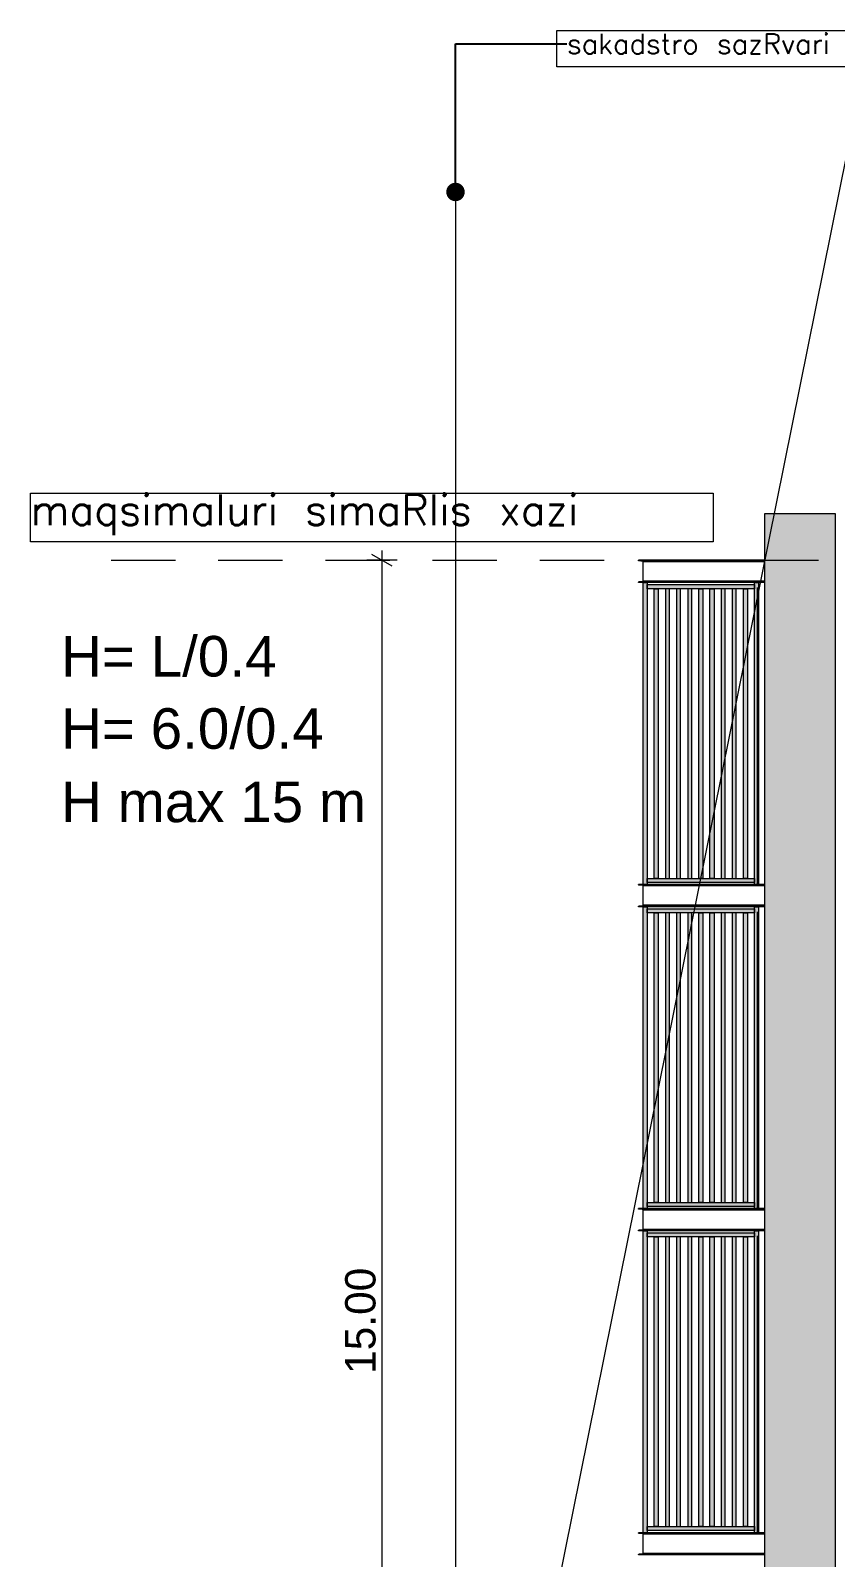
# Model space of a CAD drawing. Header units: millimetres. Extents: x 475616349 to 476941521, y 4620115302 to 4621446928.
# Drawn here: x 476600779 to 476608726, y 4620572765 to 4620587840 of the extents above; entities that cross this region are included whole.
import ezdxf

# ---------------------------------------------------------------- set-up
doc = ezdxf.new("R2010")
doc.units = ezdxf.units.MM
doc.header["$MEASUREMENT"] = 0
doc.set_wipeout_variables(frame=1)
doc.linetypes.add('Long Dashed', pattern=[1058.333302, 634.99999, -423.333311])
for name, color, linetype, lineweight in [('New_._Pen_No__4', 7, 'Continuous', 0), ('New_._Pen_No__65', 65, 'Continuous', 0), ('New_2D Drafting - General_Pen_No__2_Pen_No__250', 7, 'Continuous', 0), ('New_2D Drafting - General_Pen_No__30_Pen_No__9_Pen_No__9_Pen_No__255', 255, 'Continuous', 0), ('New_2D Drafting - General_Pen_No__30_Pen_No__9_Pen_No__9_Pen_No__7', 7, 'Continuous', 0), ('New_kar-panjara_Pen_No__7_Pen_No__250', 7, 'Continuous', 0), ('New_reg_nak_Pen_No__7', 7, 'Continuous', 0), ('New_Structural - Bearing_Pen_No__1', 1, 'Continuous', 0), ('New_zoma_Pen_No__5_Pen_No__4', 7, 'Continuous', 0), ('Structural - Bearing_Pen_No__7', 7, 'Continuous', 0), ('zoma_Pen_No__1', 1, 'Continuous', 0)]:
    doc.layers.add(name, color=color, linetype=linetype, lineweight=lineweight)
doc.layers.add('New_2D Drafting - General_Pen_No__30_Pen_No__9_Pen_No__9_Pen_No__20', color=7, linetype='Continuous', lineweight=0, true_color=0xc7c8ca)
doc.layers.add('zoma', color=7, linetype='Continuous')
doc.styles.add('GENERATED_STYLE_1', font='arial.ttf')
doc.styles.add('GENERATED_STYLE_2', font='arial.ttf')
doc.dimstyles.new('GENERATED_STYLE__36', dxfattribs={"dimtxt": 300, "dimasz": 152, "dimexe": 0.18, "dimexo": 3, "dimgap": 0.09, "dimtad": 1, "dimlfac": 0.001, "dimzin": 0, "dimdsep": 46, "dimtxsty": 'GENERATED_STYLE_2', "dimblk": 'ARROWHEAD_2', "dimblk1": 'ARROWHEAD_2', "dimblk2": 'ARROWHEAD_2', "dimcen": 0.09, "dimclrd": 1, "dimclre": 1, "dimclrt": 1, "dimadec": 0, "dimazin": 0, "dimtfac": 1, "dimtdec": 4, "dimtmove": 0, "dimatfit": 3, "dimfxl": 1, "dimtolj": 1, "dimtzin": 0, "dimarcsym": 0})
doc.dimstyles.new('GENERATED_STYLE__47', dxfattribs={"dimtxt": 0.18, "dimasz": 364.8, "dimexe": 0.18, "dimexo": 0.0625, "dimgap": 0.09, "dimtad": 0, "dimtih": 1, "dimtoh": 1, "dimdec": 4, "dimzin": 0, "dimdsep": 46, "dimcen": 0.09, "dimadec": 0, "dimazin": 0, "dimtfac": 1, "dimtdec": 4, "dimtmove": 0, "dimatfit": 3, "dimldrblk": 'ARROWHEAD_11', "dimfxl": 1, "dimtolj": 1, "dimtzin": 0, "dimarcsym": 0})

# ---------------------------------------------------------------- blocks, each defined once
blk = doc.blocks.new('*D1808', base_point=(476577134, 4620325126))
at = {"layer": 'zoma_Pen_No__1', "color": 1, "linetype": 'Continuous', "lineweight": 0, "transparency": 16777216}
for p, q in [((476604349, 4620582552), (476604149, 4620582667)), ((476604249, 4620582610), (476604249, 4620582707)), ((476604399, 4620582610), (476604099, 4620582610)), ((476604249, 4620567570), (476604249, 4620582610)), ((476604399, 4620567570), (476604099, 4620567570)), ((476604149, 4620567628), (476604349, 4620567513)), ((476604249, 4620567473), (476604249, 4620567570))]:
    blk.add_line(p, q, dxfattribs=at)
at = {"layer": 'zoma_Pen_No__1', "color": 1, "lineweight": 0, "transparency": 16777216, "insert": (476604189, 4620574577), "char_height": 300, "attachment_point": 7, "rotation": 90, "style": 'GENERATED_STYLE_2'}
blk.add_mtext('\\A1;{\\pql;\\fArial CYR|b0|i0|c204|p34;15.00}', dxfattribs=at)
blk = doc.blocks.new('ARROWHEAD_2')
at = {"color": 0, "linetype": 'Continuous', "lineweight": 0}
for p, q in [((0, 0), (-1, 0)), ((-0.378, -0.655), (0.378, 0.655))]:
    blk.add_line(p, q, dxfattribs=at)
blk = doc.blocks.new('ARROWHEAD_11')
at = {"color": 0, "linetype": 'Continuous', "lineweight": 0}
blk.add_line((0, 0), (-1, 0), dxfattribs=at)
at = {"color": 0, "linetype": 'Continuous', "lineweight": 0, "const_width": 0.25, "flags": 128}
blk.add_lwpolyline([(-0.125, 0, 1), (0.125, 0, 1)], format="xyb", close=True, dxfattribs=at)

msp = doc.modelspace()

# ---------------------------------------------------------------- hatches: boundary and pattern name
at = {"layer": 'New_2D Drafting - General_Pen_No__30_Pen_No__9_Pen_No__9_Pen_No__20', "linetype": 'Continuous', "lineweight": 0, "true_color": 0xc7c8ca}
h = msp.add_hatch(dxfattribs=at)
h.set_pattern_fill('BRICK___RUNNING_BOND', color=9, style=0, pattern_type=2)
h.set_pattern_definition([(0, (476608376.36, 4620567537.77), (0, 66.64), []), (90, (476608376.36, 4620567537.77), (-244.8, 0), [66.64, -66.64]), (90, (476608498.76, 4620567604.4), (-244.8, 0), [66.64, -66.64])])
h.paths.add_polyline_path([(476608026.473, 4620566620.355), (476608726.244, 4620566620.355), (476608726.244, 4620583070.007), (476608026.473, 4620583070.007)])
at = {"layer": 'New_2D Drafting - General_Pen_No__30_Pen_No__9_Pen_No__9_Pen_No__255', "linetype": 'Continuous', "lineweight": 0}
for points in [[(476606827.084, 4620582389.569), (476606867.084, 4620582389.569), (476606867.084, 4620579409.63), (476606827.084, 4620579409.63)], [(476606867.084, 4620582329.569), (476606867.084, 4620582369.569), (476607927.084, 4620582369.569), (476607927.084, 4620582329.569)], [(476607927.084, 4620582389.569), (476607967.084, 4620582389.569), (476607967.084, 4620579409.63), (476607927.084, 4620579409.63)], [(476606937.084, 4620582329.569), (476606977.084, 4620582329.569), (476606977.084, 4620579469.656), (476606937.084, 4620579469.656)], [(476607087.084, 4620582329.569), (476607047.084, 4620582329.569), (476607047.084, 4620579469.656), (476607087.084, 4620579469.656)], [(476607197.084, 4620582329.569), (476607157.084, 4620582329.569), (476607157.084, 4620579469.656), (476607197.084, 4620579469.656)], [(476607307.084, 4620582329.569), (476607267.084, 4620582329.569), (476607267.084, 4620579469.656), (476607307.084, 4620579469.656)], [(476607377.084, 4620582329.569), (476607417.084, 4620582329.569), (476607417.084, 4620579469.656), (476607377.084, 4620579469.656)], [(476607487.084, 4620582329.569), (476607527.084, 4620582329.569), (476607527.084, 4620579469.656), (476607487.084, 4620579469.656)], [(476607637.084, 4620582329.569), (476607597.084, 4620582329.569), (476607597.084, 4620579469.656), (476607637.084, 4620579469.656)], [(476607747.084, 4620582329.569), (476607707.084, 4620582329.569), (476607707.084, 4620579469.656), (476607747.084, 4620579469.656)], [(476607817.084, 4620582329.569), (476607857.084, 4620582329.569), (476607857.084, 4620579469.656), (476607817.084, 4620579469.656)], [(476606867.084, 4620579429.656), (476606867.084, 4620579469.656), (476607927.084, 4620579469.656), (476607927.084, 4620579429.656)], [(476606827.084, 4620579189.569), (476606867.084, 4620579189.569), (476606867.084, 4620576209.63), (476606827.084, 4620576209.63)], [(476607927.084, 4620579189.569), (476607967.084, 4620579189.569), (476607967.084, 4620576209.63), (476607927.084, 4620576209.63)], [(476606867.084, 4620579129.569), (476606867.084, 4620579169.569), (476607927.084, 4620579169.569), (476607927.084, 4620579129.569)], [(476606937.084, 4620579129.569), (476606977.084, 4620579129.569), (476606977.084, 4620576269.656), (476606937.084, 4620576269.656)], [(476607087.084, 4620579129.569), (476607047.084, 4620579129.569), (476607047.084, 4620576269.656), (476607087.084, 4620576269.656)], [(476607197.084, 4620579129.569), (476607157.084, 4620579129.569), (476607157.084, 4620576269.656), (476607197.084, 4620576269.656)], [(476607307.084, 4620579129.569), (476607267.084, 4620579129.569), (476607267.084, 4620576269.656), (476607307.084, 4620576269.656)], [(476607377.084, 4620579129.569), (476607417.084, 4620579129.569), (476607417.084, 4620576269.656), (476607377.084, 4620576269.656)], [(476607487.084, 4620579129.569), (476607527.084, 4620579129.569), (476607527.084, 4620576269.656), (476607487.084, 4620576269.656)], [(476607637.084, 4620579129.569), (476607597.084, 4620579129.569), (476607597.084, 4620576269.656), (476607637.084, 4620576269.656)], [(476607747.084, 4620579129.569), (476607707.084, 4620579129.569), (476607707.084, 4620576269.656), (476607747.084, 4620576269.656)], [(476607817.084, 4620579129.569), (476607857.084, 4620579129.569), (476607857.084, 4620576269.656), (476607817.084, 4620576269.656)], [(476606867.084, 4620576229.656), (476606867.084, 4620576269.656), (476607927.084, 4620576269.656), (476607927.084, 4620576229.656)], [(476606827.084, 4620575989.569), (476606867.084, 4620575989.569), (476606867.084, 4620573009.63), (476606827.084, 4620573009.63)], [(476606867.084, 4620575929.569), (476606867.084, 4620575969.569), (476607927.084, 4620575969.569), (476607927.084, 4620575929.569)], [(476606937.084, 4620575929.569), (476606977.084, 4620575929.569), (476606977.084, 4620573069.656), (476606937.084, 4620573069.656)], [(476607087.084, 4620575929.569), (476607047.084, 4620575929.569), (476607047.084, 4620573069.656), (476607087.084, 4620573069.656)], [(476607197.084, 4620575929.569), (476607157.084, 4620575929.569), (476607157.084, 4620573069.656), (476607197.084, 4620573069.656)], [(476607307.084, 4620575929.569), (476607267.084, 4620575929.569), (476607267.084, 4620573069.656), (476607307.084, 4620573069.656)], [(476607377.084, 4620575929.569), (476607417.084, 4620575929.569), (476607417.084, 4620573069.656), (476607377.084, 4620573069.656)], [(476607487.084, 4620575929.569), (476607527.084, 4620575929.569), (476607527.084, 4620573069.656), (476607487.084, 4620573069.656)], [(476607637.084, 4620575929.569), (476607597.084, 4620575929.569), (476607597.084, 4620573069.656), (476607637.084, 4620573069.656)], [(476607747.084, 4620575929.569), (476607707.084, 4620575929.569), (476607707.084, 4620573069.656), (476607747.084, 4620573069.656)], [(476607817.084, 4620575929.569), (476607857.084, 4620575929.569), (476607857.084, 4620573069.656), (476607817.084, 4620573069.656)], [(476607927.084, 4620575989.569), (476607967.084, 4620575989.569), (476607967.084, 4620573009.63), (476607927.084, 4620573009.63)], [(476606867.084, 4620573029.656), (476606867.084, 4620573069.656), (476607927.084, 4620573069.656), (476607927.084, 4620573029.656)]]:
    msp.add_hatch(color=255, dxfattribs=at).paths.add_polyline_path(points)

# ---------------------------------------------------------------- linework, layer by layer
at = {"layer": 'New_2D Drafting - General_Pen_No__2_Pen_No__250', "color": 7, "linetype": 'Continuous', "lineweight": 0, "flags": 128}
msp.add_lwpolyline([(476605974.565, 4620587839.872), (476609486.569, 4620587839.872), (476609486.569, 4620587480.497), (476605974.565, 4620587480.497)], close=True, dxfattribs=at)
at = {"layer": 'New_2D Drafting - General_Pen_No__30_Pen_No__9_Pen_No__9_Pen_No__7', "color": 7, "linetype": 'Continuous', "lineweight": 0, "flags": 128}
for points in [[(476608026.473, 4620566620.355), (476608726.244, 4620566620.355), (476608726.244, 4620583070.007), (476608026.473, 4620583070.007)], [(476606827.084, 4620582389.569), (476606867.084, 4620582389.569), (476606867.084, 4620579409.63), (476606827.084, 4620579409.63)], [(476606867.084, 4620582329.569), (476606867.084, 4620582369.569), (476607927.084, 4620582369.569), (476607927.084, 4620582329.569)], [(476607927.084, 4620582389.569), (476607967.084, 4620582389.569), (476607967.084, 4620579409.63), (476607927.084, 4620579409.63)], [(476606937.084, 4620582329.569), (476606977.084, 4620582329.569), (476606977.084, 4620579469.656), (476606937.084, 4620579469.656)], [(476607087.084, 4620582329.569), (476607047.084, 4620582329.569), (476607047.084, 4620579469.656), (476607087.084, 4620579469.656)], [(476607197.084, 4620582329.569), (476607157.084, 4620582329.569), (476607157.084, 4620579469.656), (476607197.084, 4620579469.656)], [(476607307.084, 4620582329.569), (476607267.084, 4620582329.569), (476607267.084, 4620579469.656), (476607307.084, 4620579469.656)], [(476607377.084, 4620582329.569), (476607417.084, 4620582329.569), (476607417.084, 4620579469.656), (476607377.084, 4620579469.656)], [(476607487.084, 4620582329.569), (476607527.084, 4620582329.569), (476607527.084, 4620579469.656), (476607487.084, 4620579469.656)], [(476607637.084, 4620582329.569), (476607597.084, 4620582329.569), (476607597.084, 4620579469.656), (476607637.084, 4620579469.656)], [(476607747.084, 4620582329.569), (476607707.084, 4620582329.569), (476607707.084, 4620579469.656), (476607747.084, 4620579469.656)], [(476607817.084, 4620582329.569), (476607857.084, 4620582329.569), (476607857.084, 4620579469.656), (476607817.084, 4620579469.656)], [(476606867.084, 4620579429.656), (476606867.084, 4620579469.656), (476607927.084, 4620579469.656), (476607927.084, 4620579429.656)], [(476606827.084, 4620579189.569), (476606867.084, 4620579189.569), (476606867.084, 4620576209.63), (476606827.084, 4620576209.63)], [(476607927.084, 4620579189.569), (476607967.084, 4620579189.569), (476607967.084, 4620576209.63), (476607927.084, 4620576209.63)], [(476606867.084, 4620579129.569), (476606867.084, 4620579169.569), (476607927.084, 4620579169.569), (476607927.084, 4620579129.569)], [(476606937.084, 4620579129.569), (476606977.084, 4620579129.569), (476606977.084, 4620576269.656), (476606937.084, 4620576269.656)], [(476607087.084, 4620579129.569), (476607047.084, 4620579129.569), (476607047.084, 4620576269.656), (476607087.084, 4620576269.656)], [(476607197.084, 4620579129.569), (476607157.084, 4620579129.569), (476607157.084, 4620576269.656), (476607197.084, 4620576269.656)], [(476607307.084, 4620579129.569), (476607267.084, 4620579129.569), (476607267.084, 4620576269.656), (476607307.084, 4620576269.656)], [(476607377.084, 4620579129.569), (476607417.084, 4620579129.569), (476607417.084, 4620576269.656), (476607377.084, 4620576269.656)], [(476607487.084, 4620579129.569), (476607527.084, 4620579129.569), (476607527.084, 4620576269.656), (476607487.084, 4620576269.656)], [(476607637.084, 4620579129.569), (476607597.084, 4620579129.569), (476607597.084, 4620576269.656), (476607637.084, 4620576269.656)], [(476607747.084, 4620579129.569), (476607707.084, 4620579129.569), (476607707.084, 4620576269.656), (476607747.084, 4620576269.656)], [(476607817.084, 4620579129.569), (476607857.084, 4620579129.569), (476607857.084, 4620576269.656), (476607817.084, 4620576269.656)], [(476606867.084, 4620576229.656), (476606867.084, 4620576269.656), (476607927.084, 4620576269.656), (476607927.084, 4620576229.656)], [(476606827.084, 4620575989.569), (476606867.084, 4620575989.569), (476606867.084, 4620573009.63), (476606827.084, 4620573009.63)], [(476606867.084, 4620575929.569), (476606867.084, 4620575969.569), (476607927.084, 4620575969.569), (476607927.084, 4620575929.569)], [(476606937.084, 4620575929.569), (476606977.084, 4620575929.569), (476606977.084, 4620573069.656), (476606937.084, 4620573069.656)], [(476607087.084, 4620575929.569), (476607047.084, 4620575929.569), (476607047.084, 4620573069.656), (476607087.084, 4620573069.656)], [(476607197.084, 4620575929.569), (476607157.084, 4620575929.569), (476607157.084, 4620573069.656), (476607197.084, 4620573069.656)], [(476607307.084, 4620575929.569), (476607267.084, 4620575929.569), (476607267.084, 4620573069.656), (476607307.084, 4620573069.656)], [(476607377.084, 4620575929.569), (476607417.084, 4620575929.569), (476607417.084, 4620573069.656), (476607377.084, 4620573069.656)], [(476607487.084, 4620575929.569), (476607527.084, 4620575929.569), (476607527.084, 4620573069.656), (476607487.084, 4620573069.656)], [(476607637.084, 4620575929.569), (476607597.084, 4620575929.569), (476607597.084, 4620573069.656), (476607637.084, 4620573069.656)], [(476607747.084, 4620575929.569), (476607707.084, 4620575929.569), (476607707.084, 4620573069.656), (476607747.084, 4620573069.656)], [(476607817.084, 4620575929.569), (476607857.084, 4620575929.569), (476607857.084, 4620573069.656), (476607817.084, 4620573069.656)], [(476607927.084, 4620575989.569), (476607967.084, 4620575989.569), (476607967.084, 4620573009.63), (476607927.084, 4620573009.63)], [(476606867.084, 4620573029.656), (476606867.084, 4620573069.656), (476607927.084, 4620573069.656), (476607927.084, 4620573029.656)]]:
    msp.add_lwpolyline(points, close=True, dxfattribs=at)
at = {"layer": 'New_kar-panjara_Pen_No__7_Pen_No__250', "color": 7, "linetype": 'Continuous', "lineweight": 0, "flags": 128}
msp.add_lwpolyline([(476608026.043, 4620579189.559), (476608026.473, 4620566620.355)], dxfattribs=at)
at = {"layer": 'New_reg_nak_Pen_No__7', "color": 7, "linetype": 'Continuous', "lineweight": 0}
for p, q in [((476606826.714, 4620582609.559), (476606780.388, 4620582609.559)), ((476606826.714, 4620582609.559), (476606780.388, 4620582609.559)), ((476606826.724, 4620582609.559), (476606780.398, 4620582609.559)), ((476606826.714, 4620582389.559), (476606780.388, 4620582389.559)), ((476606826.714, 4620582389.559), (476606780.388, 4620582389.559)), ((476606826.724, 4620582389.559), (476606780.398, 4620582389.559)), ((476606826.714, 4620579409.559), (476606780.388, 4620579409.559)), ((476606826.714, 4620579409.559), (476606780.388, 4620579409.559)), ((476606826.714, 4620579409.559), (476606780.388, 4620579409.559)), ((476606826.714, 4620579189.559), (476606780.388, 4620579189.559)), ((476606826.714, 4620579189.559), (476606780.388, 4620579189.559)), ((476606826.714, 4620579189.559), (476606780.388, 4620579189.559)), ((476606826.714, 4620576209.559), (476606780.388, 4620576209.559)), ((476606826.714, 4620575989.559), (476606780.388, 4620575989.559))]:
    msp.add_line(p, q, dxfattribs=at)
at = {"layer": 'New_Structural - Bearing_Pen_No__1', "color": 1, "linetype": 'Long Dashed', "lineweight": 0}
msp.add_line((476601573.572, 4620582609.629), (476632007.833, 4620582609.629), dxfattribs=at)
at = {"layer": 'New_zoma_Pen_No__5_Pen_No__4', "color": 7, "linetype": 'Continuous', "lineweight": 0}
for p, q in [((476607956.345, 4620579409.63), (476607956.345, 4620582340.346)), ((476607956.345, 4620576209.63), (476607956.345, 4620579140.346)), ((476607956.345, 4620573009.63), (476607956.345, 4620575940.346))]:
    msp.add_line(p, q, dxfattribs=at)
at = {"layer": 'Structural - Bearing_Pen_No__7', "color": 7, "linetype": 'Continuous', "lineweight": 0}
for p, q in [((476606780.388, 4620582607.134), (476606780.388, 4620582609.629)), ((476606780.388, 4620582607.134), (476606780.388, 4620582609.629)), ((476606780.388, 4620582607.13), (476606780.388, 4620582609.625)), ((476608026.255, 4620582609.625), (476606780.388, 4620582609.625)), ((476606780.788, 4620582605.604), (476606780.388, 4620582607.134)), ((476606780.788, 4620582605.604), (476606780.388, 4620582607.134)), ((476606780.788, 4620582605.599), (476606780.388, 4620582607.13)), ((476608026.255, 4620582607.13), (476606780.388, 4620582607.13)), ((476606780.398, 4620582607.134), (476606780.398, 4620582609.629)), ((476606780.797, 4620582605.604), (476606780.398, 4620582607.134)), ((476606781.926, 4620582604.306), (476606780.788, 4620582605.604)), ((476606781.926, 4620582604.306), (476606780.788, 4620582605.604)), ((476606781.926, 4620582604.302), (476606780.788, 4620582605.599)), ((476606781.935, 4620582604.306), (476606780.797, 4620582605.604)), ((476606783.629, 4620582603.439), (476606781.926, 4620582604.306)), ((476606783.629, 4620582603.439), (476606781.926, 4620582604.306)), ((476606783.629, 4620582603.435), (476606781.926, 4620582604.302)), ((476606783.638, 4620582603.439), (476606781.935, 4620582604.306)), ((476606784.851, 4620582603.179), (476606783.629, 4620582603.439)), ((476606784.851, 4620582603.179), (476606783.629, 4620582603.439)), ((476606784.851, 4620582603.175), (476606783.629, 4620582603.435)), ((476606784.86, 4620582603.179), (476606783.638, 4620582603.439)), ((476606822.252, 4620582599.19), (476606784.851, 4620582603.179)), ((476606822.252, 4620582599.19), (476606784.851, 4620582603.179)), ((476606822.252, 4620582599.185), (476606784.851, 4620582603.175)), ((476608026.255, 4620582603.174), (476606784.851, 4620582603.175)), ((476606822.261, 4620582599.189), (476606784.86, 4620582603.179)), ((476606823.474, 4620582598.93), (476606822.252, 4620582599.19)), ((476606823.474, 4620582598.93), (476606822.252, 4620582599.19)), ((476606823.474, 4620582598.926), (476606822.252, 4620582599.185)), ((476608026.255, 4620582599.185), (476606822.252, 4620582599.185)), ((476606823.483, 4620582598.93), (476606822.261, 4620582599.189)), ((476606825.177, 4620582598.063), (476606823.474, 4620582598.93)), ((476606825.177, 4620582598.063), (476606823.474, 4620582598.93)), ((476606825.177, 4620582598.059), (476606823.474, 4620582598.926)), ((476606825.186, 4620582598.063), (476606823.483, 4620582598.93)), ((476606826.315, 4620582596.765), (476606825.177, 4620582598.063)), ((476606826.315, 4620582596.765), (476606825.177, 4620582598.063)), ((476606826.315, 4620582596.761), (476606825.177, 4620582598.059)), ((476606826.324, 4620582596.765), (476606825.186, 4620582598.063)), ((476606826.714, 4620582595.234), (476606826.315, 4620582596.765)), ((476606826.714, 4620582595.234), (476606826.315, 4620582596.765)), ((476606826.714, 4620582595.23), (476606826.315, 4620582596.761)), ((476606826.724, 4620582595.234), (476606826.324, 4620582596.765)), ((476606826.714, 4620582404.024), (476606826.714, 4620582595.234)), ((476606826.714, 4620582404.024), (476606826.714, 4620582595.234)), ((476606826.714, 4620582404.02), (476606826.714, 4620582595.23)), ((476608026.255, 4620582595.23), (476606826.714, 4620582595.23)), ((476606826.724, 4620582404.024), (476606826.724, 4620582595.234)), ((476606780.388, 4620582392.124), (476606780.788, 4620582393.655)), ((476606780.388, 4620582392.124), (476606780.788, 4620582393.655)), ((476606780.388, 4620582392.121), (476606780.788, 4620582393.651)), ((476606780.388, 4620582389.629), (476606780.388, 4620582392.124)), ((476606780.388, 4620582389.629), (476606780.388, 4620582392.124)), ((476606780.388, 4620582389.626), (476606780.388, 4620582392.121)), ((476608026.262, 4620582392.12), (476606780.388, 4620582392.121)), ((476608026.262, 4620582389.625), (476606780.388, 4620582389.626)), ((476606780.398, 4620582392.124), (476606780.797, 4620582393.655)), ((476606780.398, 4620582389.629), (476606780.398, 4620582392.124)), ((476606780.788, 4620582393.655), (476606781.926, 4620582394.953)), ((476606780.788, 4620582393.655), (476606781.926, 4620582394.953)), ((476606780.788, 4620582393.651), (476606781.926, 4620582394.949)), ((476606780.797, 4620582393.655), (476606781.935, 4620582394.953)), ((476606781.926, 4620582394.953), (476606783.629, 4620582395.82)), ((476606781.926, 4620582394.953), (476606783.629, 4620582395.82)), ((476606781.926, 4620582394.949), (476606783.629, 4620582395.816)), ((476606781.935, 4620582394.953), (476606783.638, 4620582395.82)), ((476606783.629, 4620582395.82), (476606784.851, 4620582396.08)), ((476606783.629, 4620582395.82), (476606784.851, 4620582396.08)), ((476606783.629, 4620582395.816), (476606784.851, 4620582396.076)), ((476606783.638, 4620582395.82), (476606784.86, 4620582396.079)), ((476606784.851, 4620582396.08), (476606822.252, 4620582400.069)), ((476606784.851, 4620582396.08), (476606822.252, 4620582400.069)), ((476606784.851, 4620582396.076), (476606822.252, 4620582400.065)), ((476608026.262, 4620582396.075), (476606784.851, 4620582396.076)), ((476606784.86, 4620582396.079), (476606822.261, 4620582400.069)), ((476606822.252, 4620582400.069), (476606823.474, 4620582400.329)), ((476606822.252, 4620582400.069), (476606823.474, 4620582400.329)), ((476606822.252, 4620582400.065), (476606823.474, 4620582400.325)), ((476608026.262, 4620582400.065), (476606822.252, 4620582400.065)), ((476606822.261, 4620582400.069), (476606823.483, 4620582400.329)), ((476606823.474, 4620582400.329), (476606825.177, 4620582401.196)), ((476606823.474, 4620582400.329), (476606825.177, 4620582401.196)), ((476606823.474, 4620582400.325), (476606825.177, 4620582401.192)), ((476606823.483, 4620582400.329), (476606825.186, 4620582401.196)), ((476606825.177, 4620582401.196), (476606826.315, 4620582402.494)), ((476606825.177, 4620582401.196), (476606826.315, 4620582402.494)), ((476606825.177, 4620582401.192), (476606826.315, 4620582402.49)), ((476606825.186, 4620582401.196), (476606826.324, 4620582402.494)), ((476606826.315, 4620582402.494), (476606826.714, 4620582404.024)), ((476606826.315, 4620582402.494), (476606826.714, 4620582404.024)), ((476606826.315, 4620582402.49), (476606826.714, 4620582404.02)), ((476606826.324, 4620582402.494), (476606826.724, 4620582404.024)), ((476608026.262, 4620582404.02), (476606826.714, 4620582404.02)), ((476606780.388, 4620579407.134), (476606780.388, 4620579409.629)), ((476606780.388, 4620579407.134), (476606780.388, 4620579409.629)), ((476606780.388, 4620579407.134), (476606780.388, 4620579409.629)), ((476606780.388, 4620579407.13), (476606780.388, 4620579409.625)), ((476608026.255, 4620579409.625), (476606780.388, 4620579409.625)), ((476606780.788, 4620579405.604), (476606780.388, 4620579407.134)), ((476606780.788, 4620579405.604), (476606780.388, 4620579407.134)), ((476606780.788, 4620579405.604), (476606780.388, 4620579407.134)), ((476606780.788, 4620579405.6), (476606780.388, 4620579407.13)), ((476608026.255, 4620579407.13), (476606780.388, 4620579407.13)), ((476606781.926, 4620579404.306), (476606780.788, 4620579405.604)), ((476606781.926, 4620579404.306), (476606780.788, 4620579405.604)), ((476606781.926, 4620579404.306), (476606780.788, 4620579405.604)), ((476606781.926, 4620579404.302), (476606780.788, 4620579405.6)), ((476606783.629, 4620579403.439), (476606781.926, 4620579404.306)), ((476606783.629, 4620579403.439), (476606781.926, 4620579404.306)), ((476606783.629, 4620579403.439), (476606781.926, 4620579404.306)), ((476606783.629, 4620579403.435), (476606781.926, 4620579404.302)), ((476606784.851, 4620579403.179), (476606783.629, 4620579403.439)), ((476606784.851, 4620579403.179), (476606783.629, 4620579403.439)), ((476606784.851, 4620579403.179), (476606783.629, 4620579403.439)), ((476606784.851, 4620579403.175), (476606783.629, 4620579403.435)), ((476606822.252, 4620579399.19), (476606784.851, 4620579403.179)), ((476606822.252, 4620579399.19), (476606784.851, 4620579403.179)), ((476606822.252, 4620579399.19), (476606784.851, 4620579403.179)), ((476606822.252, 4620579399.185), (476606784.851, 4620579403.175)), ((476608026.255, 4620579403.175), (476606784.851, 4620579403.175)), ((476606823.474, 4620579398.93), (476606822.252, 4620579399.19)), ((476606823.474, 4620579398.93), (476606822.252, 4620579399.19)), ((476606823.474, 4620579398.93), (476606822.252, 4620579399.19)), ((476606823.474, 4620579398.926), (476606822.252, 4620579399.185)), ((476608026.255, 4620579399.185), (476606822.252, 4620579399.185)), ((476606825.177, 4620579398.063), (476606823.474, 4620579398.93)), ((476606825.177, 4620579398.063), (476606823.474, 4620579398.93)), ((476606825.177, 4620579398.063), (476606823.474, 4620579398.93)), ((476606825.177, 4620579398.059), (476606823.474, 4620579398.926)), ((476606826.315, 4620579396.765), (476606825.177, 4620579398.063)), ((476606826.315, 4620579396.765), (476606825.177, 4620579398.063)), ((476606826.315, 4620579396.765), (476606825.177, 4620579398.063)), ((476606826.315, 4620579396.761), (476606825.177, 4620579398.059)), ((476606826.714, 4620579395.234), (476606826.315, 4620579396.765)), ((476606826.714, 4620579395.234), (476606826.315, 4620579396.765)), ((476606826.714, 4620579395.234), (476606826.315, 4620579396.765)), ((476606826.714, 4620579395.23), (476606826.315, 4620579396.761)), ((476606826.714, 4620579204.024), (476606826.714, 4620579395.234)), ((476606826.714, 4620579204.024), (476606826.714, 4620579395.234)), ((476606826.714, 4620579204.024), (476606826.714, 4620579395.234)), ((476606826.714, 4620579204.021), (476606826.714, 4620579395.23)), ((476608026.255, 4620579395.23), (476606826.714, 4620579395.23)), ((476606780.388, 4620579192.124), (476606780.788, 4620579193.655)), ((476606780.388, 4620579192.124), (476606780.788, 4620579193.655)), ((476606780.388, 4620579192.124), (476606780.788, 4620579193.655)), ((476606780.388, 4620579192.121), (476606780.788, 4620579193.651)), ((476606780.388, 4620579189.629), (476606780.388, 4620579192.124)), ((476606780.388, 4620579189.629), (476606780.388, 4620579192.124)), ((476606780.388, 4620579189.629), (476606780.388, 4620579192.124)), ((476606780.388, 4620579189.626), (476606780.388, 4620579192.121)), ((476608026.262, 4620579192.12), (476606780.388, 4620579192.121)), ((476608026.262, 4620579189.625), (476606780.388, 4620579189.626)), ((476606780.788, 4620579193.655), (476606781.926, 4620579194.953)), ((476606780.788, 4620579193.655), (476606781.926, 4620579194.953)), ((476606780.788, 4620579193.655), (476606781.926, 4620579194.953)), ((476606780.788, 4620579193.651), (476606781.926, 4620579194.949)), ((476606781.926, 4620579194.953), (476606783.629, 4620579195.82)), ((476606781.926, 4620579194.953), (476606783.629, 4620579195.82)), ((476606781.926, 4620579194.953), (476606783.629, 4620579195.82)), ((476606781.926, 4620579194.949), (476606783.629, 4620579195.816)), ((476606783.629, 4620579195.82), (476606784.851, 4620579196.08)), ((476606783.629, 4620579195.82), (476606784.851, 4620579196.08)), ((476606783.629, 4620579195.82), (476606784.851, 4620579196.08)), ((476606783.629, 4620579195.816), (476606784.851, 4620579196.076)), ((476606784.851, 4620579196.08), (476606822.252, 4620579200.069)), ((476606784.851, 4620579196.08), (476606822.252, 4620579200.069)), ((476606784.851, 4620579196.08), (476606822.252, 4620579200.069)), ((476606784.851, 4620579196.076), (476606822.252, 4620579200.066)), ((476608026.262, 4620579196.075), (476606784.851, 4620579196.076)), ((476606822.252, 4620579200.069), (476606823.474, 4620579200.329)), ((476606822.252, 4620579200.069), (476606823.474, 4620579200.329)), ((476606822.252, 4620579200.069), (476606823.474, 4620579200.329)), ((476606822.252, 4620579200.066), (476606823.474, 4620579200.325)), ((476608026.262, 4620579200.065), (476606822.252, 4620579200.066)), ((476606823.474, 4620579200.329), (476606825.177, 4620579201.196)), ((476606823.474, 4620579200.329), (476606825.177, 4620579201.196)), ((476606823.474, 4620579200.329), (476606825.177, 4620579201.196)), ((476606823.474, 4620579200.325), (476606825.177, 4620579201.192)), ((476606825.177, 4620579201.196), (476606826.315, 4620579202.494)), ((476606825.177, 4620579201.196), (476606826.315, 4620579202.494)), ((476606825.177, 4620579201.196), (476606826.315, 4620579202.494)), ((476606825.177, 4620579201.192), (476606826.315, 4620579202.49)), ((476606826.315, 4620579202.494), (476606826.714, 4620579204.024)), ((476606826.315, 4620579202.494), (476606826.714, 4620579204.024)), ((476606826.315, 4620579202.494), (476606826.714, 4620579204.024)), ((476606826.315, 4620579202.49), (476606826.714, 4620579204.021)), ((476608026.262, 4620579204.02), (476606826.714, 4620579204.021)), ((476606780.388, 4620576207.134), (476606780.388, 4620576209.629)), ((476606780.388, 4620576207.13), (476606780.388, 4620576209.625)), ((476608026.255, 4620576209.625), (476606780.388, 4620576209.625)), ((476606780.788, 4620576205.604), (476606780.388, 4620576207.134)), ((476606780.788, 4620576205.6), (476606780.388, 4620576207.13)), ((476608026.255, 4620576207.13), (476606780.388, 4620576207.13)), ((476606781.926, 4620576204.306), (476606780.788, 4620576205.604)), ((476606781.926, 4620576204.302), (476606780.788, 4620576205.6)), ((476606783.629, 4620576203.439), (476606781.926, 4620576204.306)), ((476606783.629, 4620576203.435), (476606781.926, 4620576204.302)), ((476606784.851, 4620576203.179), (476606783.629, 4620576203.439)), ((476606784.851, 4620576203.175), (476606783.629, 4620576203.435)), ((476606822.252, 4620576199.19), (476606784.851, 4620576203.179)), ((476606822.252, 4620576199.185), (476606784.851, 4620576203.175)), ((476608026.255, 4620576203.175), (476606784.851, 4620576203.175)), ((476606823.474, 4620576198.93), (476606822.252, 4620576199.19)), ((476606823.474, 4620576198.926), (476606822.252, 4620576199.185)), ((476608026.255, 4620576199.185), (476606822.252, 4620576199.185)), ((476606825.177, 4620576198.063), (476606823.474, 4620576198.93)), ((476606825.177, 4620576198.059), (476606823.474, 4620576198.926)), ((476606826.315, 4620576196.765), (476606825.177, 4620576198.063)), ((476606826.315, 4620576196.761), (476606825.177, 4620576198.059)), ((476606826.714, 4620576195.234), (476606826.315, 4620576196.765)), ((476606826.714, 4620576195.23), (476606826.315, 4620576196.761)), ((476606826.714, 4620576004.024), (476606826.714, 4620576195.234)), ((476606826.714, 4620576004.021), (476606826.714, 4620576195.23)), ((476608026.255, 4620576195.23), (476606826.714, 4620576195.23)), ((476606780.388, 4620575992.124), (476606780.788, 4620575993.655)), ((476606780.388, 4620575992.121), (476606780.788, 4620575993.651)), ((476606780.388, 4620575989.629), (476606780.388, 4620575992.124)), ((476606780.388, 4620575989.626), (476606780.388, 4620575992.121)), ((476608026.262, 4620575992.12), (476606780.388, 4620575992.121)), ((476608026.262, 4620575989.625), (476606780.388, 4620575989.626)), ((476606780.788, 4620575993.655), (476606781.926, 4620575994.953)), ((476606780.788, 4620575993.651), (476606781.926, 4620575994.949)), ((476606781.926, 4620575994.953), (476606783.629, 4620575995.82)), ((476606781.926, 4620575994.949), (476606783.629, 4620575995.816)), ((476606783.629, 4620575995.82), (476606784.851, 4620575996.08)), ((476606783.629, 4620575995.816), (476606784.851, 4620575996.076)), ((476606784.851, 4620575996.08), (476606822.252, 4620576000.069)), ((476606784.851, 4620575996.076), (476606822.252, 4620576000.066)), ((476608026.262, 4620575996.075), (476606784.851, 4620575996.076)), ((476606822.252, 4620576000.069), (476606823.474, 4620576000.329)), ((476606822.252, 4620576000.066), (476606823.474, 4620576000.325)), ((476608026.262, 4620576000.065), (476606822.252, 4620576000.066)), ((476606823.474, 4620576000.329), (476606825.177, 4620576001.196)), ((476606823.474, 4620576000.325), (476606825.177, 4620576001.192)), ((476606825.177, 4620576001.196), (476606826.315, 4620576002.494)), ((476606825.177, 4620576001.192), (476606826.315, 4620576002.49)), ((476606826.315, 4620576002.494), (476606826.714, 4620576004.024)), ((476606826.315, 4620576002.49), (476606826.714, 4620576004.021)), ((476608026.262, 4620576004.02), (476606826.714, 4620576004.021)), ((476606780.388, 4620573007.13), (476606780.388, 4620573009.625)), ((476608026.255, 4620573009.625), (476606780.388, 4620573009.625)), ((476606780.788, 4620573005.6), (476606780.388, 4620573007.13)), ((476608026.255, 4620573007.13), (476606780.388, 4620573007.13)), ((476606781.926, 4620573004.302), (476606780.788, 4620573005.6)), ((476606783.629, 4620573003.435), (476606781.926, 4620573004.302)), ((476606784.851, 4620573003.175), (476606783.629, 4620573003.435)), ((476606822.252, 4620572999.185), (476606784.851, 4620573003.175)), ((476608026.255, 4620573003.175), (476606784.851, 4620573003.175)), ((476606823.474, 4620572998.926), (476606822.252, 4620572999.185)), ((476608026.255, 4620572999.185), (476606822.252, 4620572999.185)), ((476606825.177, 4620572998.059), (476606823.474, 4620572998.926)), ((476606826.315, 4620572996.761), (476606825.177, 4620572998.059)), ((476606826.714, 4620572995.23), (476606826.315, 4620572996.761)), ((476606826.714, 4620572804.021), (476606826.714, 4620572995.23)), ((476608026.255, 4620572995.23), (476606826.714, 4620572995.23)), ((476606780.388, 4620572792.121), (476606780.788, 4620572793.651)), ((476606780.388, 4620572789.626), (476606780.388, 4620572792.121)), ((476608026.262, 4620572792.12), (476606780.388, 4620572792.121)), ((476608026.262, 4620572789.625), (476606780.388, 4620572789.626)), ((476606780.788, 4620572793.651), (476606781.926, 4620572794.949)), ((476606781.926, 4620572794.949), (476606783.629, 4620572795.816)), ((476606783.629, 4620572795.816), (476606784.851, 4620572796.076)), ((476606784.851, 4620572796.076), (476606822.252, 4620572800.066)), ((476608026.262, 4620572796.075), (476606784.851, 4620572796.076)), ((476606822.252, 4620572800.066), (476606823.474, 4620572800.325)), ((476608026.262, 4620572800.065), (476606822.252, 4620572800.066)), ((476606823.474, 4620572800.325), (476606825.177, 4620572801.192)), ((476606825.177, 4620572801.192), (476606826.315, 4620572802.49)), ((476606826.315, 4620572802.49), (476606826.714, 4620572804.021)), ((476608026.262, 4620572804.02), (476606826.714, 4620572804.021))]:
    msp.add_line(p, q, dxfattribs=at)

# ---------------------------------------------------------------- texts
at = {"layer": 'New_._Pen_No__4', "color": 7, "linetype": 'Continuous', "lineweight": 0, "char_height": 400, "attachment_point": 1, "style": 'GENERATED_STYLE_1'}
for s, insert in [('\\A1;{\\pql;\\fArial|b0|i0|c0|p34;H= L/0.4}', (476601079.818, 4620581862.379)), ('\\A1;{\\pql;\\fArial|b0|i0|c0|p34;H= 6.\\fArial|b0|i0|c0|p34;0\\fArial|b0|i0|c0|p34;/0.4}', (476601079.818, 4620581149.166)), ('\\A1;{\\pql;\\fArial|b0|i0|c0|p34;H max \\fArial|b0|i0|c0|p34;15 m}', (476601079.818, 4620580424.381))]:
    msp.add_mtext(s, dxfattribs=dict(at, insert=insert))
at = {"layer": 'New_2D Drafting - General_Pen_No__2_Pen_No__250', "color": 7, "linetype": 'Continuous', "lineweight": 0, "insert": (476606074.565, 4620587708.609), "char_height": 200, "attachment_point": 4}
msp.add_mtext('\\A1;{\\pql;\\Ftxt.shx;sakadstro saz\\Ftxt.shx;R\\Ftxt.shx;vari}', dxfattribs=at)

# ---------------------------------------------------------------- dimensions: what is measured, and where the dimension line sits
at = {"layer": 'zoma', "color": 1, "linetype": 'Continuous', "lineweight": 0}
dim = msp.add_linear_dim(base=(476604249.493, 4620582609.629), p1=(476605786.482, 4620567570.439), p2=(476601573.572, 4620582609.629), angle=90, text='15.00', dimstyle='GENERATED_STYLE__36', dxfattribs=at)
dim.commit()
dim.dimension.update_dxf_attribs({"geometry": '*D1808', "text_midpoint": (476604039.493, 4620575081.121), "dimtype": 160, "text_rotation": 90})

# ---------------------------------------------------------------- leaders
at = {"layer": 'New_2D Drafting - General_Pen_No__2_Pen_No__250', "color": 7, "linetype": 'Continuous', "lineweight": 0, "annotation_type": 0, "has_hookline": 1, "hookline_direction": 0, "text_width": 3400}
msp.add_leader([(476604974.565, 4620586245.971), (476604974.565, 4620587708.609), (476606074.475, 4620587708.609)], dimstyle='GENERATED_STYLE__47', dxfattribs=at)

# ---------------------------------------------------------------- wipeouts: each hides what was drawn before it
at = {"color": 7, "linetype": 'Continuous', "lineweight": 0, "ltscale": 18580393568.95859}
msp.add_wipeout([(476600778.594, 4620583271.391), (476607519.604, 4620583271.391), (476607519.604, 4620582793.265), (476600778.594, 4620582793.265)], dxfattribs=at).dxf.layer = 'New_._Pen_No__4'

# ---------------------------------------------------------------- next in the draw order: linework, layer by layer
at = {"layer": 'New_._Pen_No__65', "color": 65, "linetype": 'Continuous', "lineweight": 0, "flags": 128}
msp.add_lwpolyline([(476600778.594, 4620583271.391), (476607519.604, 4620583271.391), (476607519.604, 4620582793.265), (476600778.594, 4620582793.265)], close=True, dxfattribs=at)
at = {"layer": 'New_Structural - Bearing_Pen_No__1', "color": 1, "linetype": 'Continuous', "lineweight": 0}
for p, q in [((476604974.565, 4620587257.227), (476604974.565, 4620560525.901)), ((476608836.953, 4620586628.275), (476604974.565, 4620567470.439))]:
    msp.add_line(p, q, dxfattribs=at)

# ---------------------------------------------------------------- next in the draw order: texts
at = {"layer": 'New_._Pen_No__4', "color": 7, "linetype": 'Continuous', "lineweight": 0, "insert": (476600778.594, 4620583257.741), "char_height": 300, "attachment_point": 1}
msp.add_mtext('\\A1;{\\pql;\\Ftxt.shx;maqsimaluri simaRlis xazi}', dxfattribs=at)

doc.saveas('drawing.dxf')
